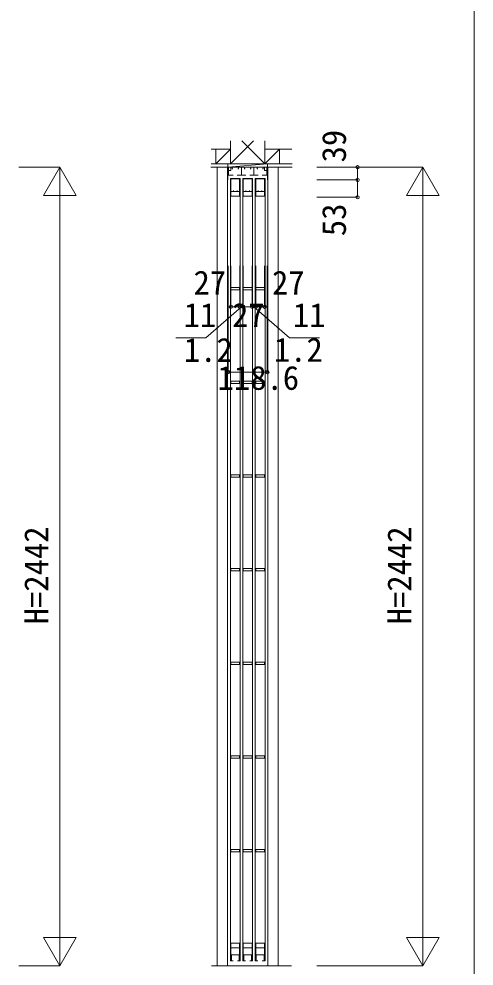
# Model space of a CAD drawing. Units: millimetres, scale not verified. Extents: x -21025 to 6475, y -14850 to 5150.
# Drawn here: x -8918 to -7525, y -6052 to -3156 of the extents above; entities that cross this region are included whole.
import ezdxf
from ezdxf.enums import TextEntityAlignment as Align

# ---------------------------------------------------------------- set-up
doc = ezdxf.new("R2010")
doc.units = ezdxf.units.MM
doc.header["$LTSCALE"] = 50
for name, color, linetype, lineweight in [('0-1_YKK_F1', 7, 'Continuous', 9), ('0-2_YKK_N1', 2, 'Continuous', 9), ('0-3_YKK_Z1', 7, 'Continuous', 9), ('0-6_YKK_C1', 4, 'Continuous', 9)]:
    doc.layers.add(name, color=color, linetype=linetype, lineweight=lineweight)
doc.styles.add('ＭＳ ゴシック', font='')
doc.styles.get('ＭＳ ゴシック').set_extended_font_data('MS Gothic')

msp = doc.modelspace()

# ---------------------------------------------------------------- linework, layer by layer
at = {"layer": '0-1_YKK_F1'}
msp.add_line((-7525, -14850), (-7525, 4650), dxfattribs=at)
at = {"layer": '0-2_YKK_N1'}
for p, q in [((-8917.72, -3609.5), (-8792.72, -3609.5)), ((-8792.72, -6051.5), (-8792.72, -3609.5)), ((-8006.5, -3609.5), (-7681.5, -3609.5)), ((-7881.5, -3648.5), (-7881.5, -3609.5)), ((-8006.5, -3648.5), (-7881.5, -3648.5)), ((-7881.5, -3648.5), (-7881.5, -3701.5)), ((-8842.72, -3696.1), (-8742.72, -3696.1)), ((-8006.5, -3701.5), (-7881.5, -3701.5)), ((-7731.5, -3696.1), (-7631.5, -3696.1)), ((-8278.19, -4236.05), (-8278.19, -3911.05)), ((-8276.99, -4236.05), (-8276.99, -3911.05)), ((-8269.19, -3911.05), (-8269.19, -4036.55)), ((-8242.19, -3911.05), (-8242.19, -4036.55)), ((-8231.19, -3911.05), (-8231.19, -4036.55)), ((-8204.19, -3911.05), (-8204.19, -4036.55)), ((-8193.19, -3911.05), (-8193.19, -4036.55)), ((-8166.19, -3911.05), (-8166.19, -4036.55)), ((-8158.39, -4236.05), (-8158.39, -3911.05)), ((-8157.19, -4236.05), (-8157.19, -3911.05)), ((-8236.69, -4036.05), (-8345.87, -4131.07)), ((-8269.19, -4036.05), (-8242.19, -4036.05)), ((-8242.19, -4036.05), (-8231.19, -4036.05)), ((-8231.19, -4036.05), (-8204.19, -4036.05)), ((-8204.19, -4036.05), (-8193.19, -4036.05)), ((-8198.69, -4036.05), (-8089.51, -4131.07)), ((-8193.19, -4036.05), (-8166.19, -4036.05)), ((-8345.87, -4131.07), (-8437.72, -4131.07)), ((-8089.51, -4131.07), (-7997.67, -4131.07)), ((-8276.99, -4236.05), (-8278.19, -4236.05)), ((-8276.99, -4236.05), (-8158.39, -4236.05)), ((-8158.39, -4236.05), (-8157.19, -4236.05)), ((-8742.72, -5964.9), (-8842.72, -5964.9)), ((-7631.5, -5964.9), (-7731.5, -5964.9)), ((-8917.72, -6051.5), (-8792.72, -6051.5))]:
    msp.add_line(p, q, dxfattribs=at)
for points in [[(-8842.72, -3696.1), (-8792.72, -3609.5), (-8742.72, -3696.1)], [(-8006.5, -6051.5), (-7681.5, -6051.5), (-7681.5, -3609.5)], [(-7731.5, -3696.1), (-7681.5, -3609.5), (-7631.5, -3696.1)], [(-8742.72, -5964.9), (-8792.72, -6051.5), (-8842.72, -5964.9)], [(-7631.5, -5964.9), (-7681.5, -6051.5), (-7731.5, -5964.9)]]:
    msp.add_lwpolyline(points, dxfattribs=at)
for centre in [(-7881.5, -3609.5), (-7881.5, -3648.5), (-7881.5, -3701.5), (-8269.19, -4036.05), (-8242.19, -4036.05), (-8231.19, -4036.05), (-8204.19, -4036.05), (-8193.19, -4036.05), (-8166.19, -4036.05), (-8278.19, -4236.05), (-8276.99, -4236.05), (-8158.39, -4236.05), (-8157.19, -4236.05)]:
    msp.add_circle(centre, 5, dxfattribs=at)
at = {"layer": '0-3_YKK_Z1'}
for p, q in [((-8200.19, -3529), (-8270.19, -3599)), ((-8270.19, -3529), (-8270.19, -3599)), ((-8235.19, -3529), (-8165.19, -3599)), ((-8165.19, -3599), (-8165.19, -3529)), ((-8315.19, -3554), (-8329.81, -3554)), ((-8315.19, -3599), (-8270.19, -3554)), ((-8315.19, -3554), (-8315.19, -3599)), ((-8270.19, -3554), (-8315.19, -3554)), ((-8270.19, -3599), (-8270.19, -3554)), ((-8165.19, -3599), (-8120.19, -3554)), ((-8165.19, -3554), (-8165.19, -3599)), ((-8120.19, -3554), (-8165.19, -3554)), ((-8120.19, -3554), (-8082.25, -3554)), ((-8120.19, -3599), (-8120.19, -3554)), ((-8315.19, -3599), (-8300.98, -3584.79)), ((-8165.19, -3599), (-8150.77, -3584.58)), ((-8330.68, -3609.5), (-8081.5, -3609.5)), ((-8329.81, -3599), (-8081.86, -3599)), ((-8315.19, -3599), (-8270.19, -3599)), ((-8310.69, -3609.5), (-8310.69, -6051.5)), ((-8279.19, -3609.5), (-8279.19, -6051.5)), ((-8278.19, -3609.5), (-8157.19, -3599)), ((-8278.19, -3609.5), (-8278.19, -3599)), ((-8270.19, -3599), (-8165.19, -3599)), ((-8165.19, -3599), (-8120.19, -3599)), ((-8157.19, -3609.5), (-8157.19, -3599)), ((-8156.19, -3609.5), (-8156.19, -6051.5)), ((-8124.69, -3609.5), (-8124.69, -6051.5)), ((-8328.32, -6051.5), (-8083.25, -6051.5))]:
    msp.add_line(p, q, dxfattribs=at)
at = {"layer": '0-6_YKK_C1'}
for p, q in [((-8278.19, -3609.5), (-8278.19, -3648.5)), ((-8157.19, -3609.5), (-8278.19, -3609.5)), ((-8276.69, -3620), (-8269.49, -3620)), ((-8276.69, -3633.3), (-8276.69, -3620)), ((-8276.19, -3610.8), (-8276.19, -3620)), ((-8269.49, -3620), (-8269.49, -3609.5)), ((-8265.09, -3614.8), (-8265.09, -3609.5)), ((-8263.09, -3614.8), (-8265.09, -3614.8)), ((-8248.29, -3614.8), (-8246.29, -3614.8)), ((-8246.29, -3614.8), (-8246.29, -3609.5)), ((-8236.69, -3633.3), (-8236.69, -3609.5)), ((-8227.09, -3614.8), (-8227.09, -3609.5)), ((-8225.09, -3614.8), (-8227.09, -3614.8)), ((-8210.29, -3614.8), (-8208.29, -3614.8)), ((-8208.29, -3614.8), (-8208.29, -3609.5)), ((-8198.69, -3633.3), (-8198.69, -3609.5)), ((-8189.09, -3614.8), (-8189.09, -3609.5)), ((-8187.09, -3614.8), (-8189.09, -3614.8)), ((-8172.29, -3614.8), (-8170.29, -3614.8)), ((-8170.29, -3614.8), (-8170.29, -3609.5)), ((-8165.89, -3609.5), (-8165.89, -3620)), ((-8165.89, -3620), (-8158.69, -3620)), ((-8159.19, -3610.8), (-8159.19, -3620)), ((-8158.69, -3620), (-8158.69, -3633.3)), ((-8157.19, -3648.5), (-8157.19, -3609.5)), ((-8261.89, -3633.3), (-8276.69, -3633.3)), ((-8270.69, -3649.5), (-8270.69, -3643.5)), ((-8270.69, -3643.5), (-8240.69, -3643.5)), ((-8270.69, -3643.5), (-8270.69, -6036.5)), ((-8269.09, -3645), (-8269.09, -3697.5)), ((-8242.29, -3645), (-8269.09, -3645)), ((-8249.49, -3633.3), (-8223.89, -3633.3)), ((-8242.29, -3697.5), (-8242.29, -3645)), ((-8240.69, -3643.5), (-8240.69, -3649.5)), ((-8240.69, -6036.5), (-8240.69, -3643.5)), ((-8232.69, -3649.5), (-8232.69, -3643.5)), ((-8232.69, -3643.5), (-8202.69, -3643.5)), ((-8232.69, -3643.5), (-8232.69, -6036.5)), ((-8231.09, -3645), (-8231.09, -3697.5)), ((-8204.29, -3645), (-8231.09, -3645)), ((-8211.49, -3633.3), (-8185.89, -3633.3)), ((-8204.29, -3697.5), (-8204.29, -3645)), ((-8202.69, -3643.5), (-8202.69, -3649.5)), ((-8202.69, -6036.5), (-8202.69, -3643.5)), ((-8194.69, -3649.5), (-8194.69, -3643.5)), ((-8194.69, -3643.5), (-8164.69, -3643.5)), ((-8194.69, -3643.5), (-8194.69, -6036.5)), ((-8193.09, -3645), (-8193.09, -3697.5)), ((-8166.29, -3645), (-8193.09, -3645)), ((-8158.69, -3633.3), (-8173.49, -3633.3)), ((-8166.29, -3697.5), (-8166.29, -3645)), ((-8164.69, -3643.5), (-8164.69, -3649.5)), ((-8164.69, -6036.5), (-8164.69, -3643.5)), ((-8269.09, -3683.8), (-8242.29, -3683.8)), ((-8269.09, -3697.5), (-8242.29, -3697.5)), ((-8261.29, -3680.2), (-8261.29, -3683.8)), ((-8250.09, -3680.2), (-8250.09, -3683.8)), ((-8231.09, -3683.8), (-8204.29, -3683.8)), ((-8231.09, -3697.5), (-8204.29, -3697.5)), ((-8223.29, -3680.2), (-8223.29, -3683.8)), ((-8212.09, -3680.2), (-8212.09, -3683.8)), ((-8193.09, -3683.8), (-8166.29, -3683.8)), ((-8193.09, -3697.5), (-8166.29, -3697.5)), ((-8185.29, -3680.2), (-8185.29, -3683.8)), ((-8174.09, -3680.2), (-8174.09, -3683.8)), ((-8269.09, -3983.99), (-8269.09, -3977.09)), ((-8269.09, -3977.09), (-8242.29, -3977.09)), ((-8242.29, -3983.99), (-8269.09, -3983.99)), ((-8242.29, -3977.09), (-8242.29, -3983.99)), ((-8231.09, -3983.99), (-8231.09, -3977.09)), ((-8231.09, -3977.09), (-8204.29, -3977.09)), ((-8204.29, -3983.99), (-8231.09, -3983.99)), ((-8204.29, -3977.09), (-8204.29, -3983.99)), ((-8193.09, -3983.99), (-8193.09, -3977.09)), ((-8193.09, -3977.09), (-8166.29, -3977.09)), ((-8166.29, -3983.99), (-8193.09, -3983.99)), ((-8166.29, -3977.09), (-8166.29, -3983.99)), ((-8269.09, -4270.47), (-8269.09, -4263.57)), ((-8269.09, -4263.57), (-8242.29, -4263.57)), ((-8242.29, -4270.47), (-8269.09, -4270.47)), ((-8242.29, -4263.57), (-8242.29, -4270.47)), ((-8231.09, -4270.47), (-8231.09, -4263.57)), ((-8231.09, -4263.57), (-8204.29, -4263.57)), ((-8204.29, -4270.47), (-8231.09, -4270.47)), ((-8204.29, -4263.57), (-8204.29, -4270.47)), ((-8193.09, -4270.47), (-8193.09, -4263.57)), ((-8193.09, -4263.57), (-8166.29, -4263.57)), ((-8166.29, -4270.47), (-8193.09, -4270.47)), ((-8166.29, -4263.57), (-8166.29, -4270.47)), ((-8269.09, -4556.96), (-8269.09, -4550.06)), ((-8269.09, -4550.06), (-8242.29, -4550.06)), ((-8242.29, -4556.96), (-8269.09, -4556.96)), ((-8242.29, -4550.06), (-8242.29, -4556.96)), ((-8231.09, -4556.96), (-8231.09, -4550.06)), ((-8231.09, -4550.06), (-8204.29, -4550.06)), ((-8204.29, -4556.96), (-8231.09, -4556.96)), ((-8204.29, -4550.06), (-8204.29, -4556.96)), ((-8193.09, -4556.96), (-8193.09, -4550.06)), ((-8193.09, -4550.06), (-8166.29, -4550.06)), ((-8166.29, -4556.96), (-8193.09, -4556.96)), ((-8166.29, -4550.06), (-8166.29, -4556.96)), ((-8269.09, -4843.45), (-8269.09, -4836.55)), ((-8269.09, -4836.55), (-8242.29, -4836.55)), ((-8242.29, -4836.55), (-8242.29, -4843.45)), ((-8231.09, -4843.45), (-8231.09, -4836.55)), ((-8231.09, -4836.55), (-8204.29, -4836.55)), ((-8204.29, -4836.55), (-8204.29, -4843.45)), ((-8193.09, -4843.45), (-8193.09, -4836.55)), ((-8193.09, -4836.55), (-8166.29, -4836.55)), ((-8166.29, -4836.55), (-8166.29, -4843.45)), ((-8242.29, -4843.45), (-8269.09, -4843.45)), ((-8204.29, -4843.45), (-8231.09, -4843.45)), ((-8166.29, -4843.45), (-8193.09, -4843.45)), ((-8269.09, -5129.94), (-8269.09, -5123.04)), ((-8269.09, -5123.04), (-8242.29, -5123.04)), ((-8242.29, -5123.04), (-8242.29, -5129.94)), ((-8231.09, -5129.94), (-8231.09, -5123.04)), ((-8231.09, -5123.04), (-8204.29, -5123.04)), ((-8204.29, -5123.04), (-8204.29, -5129.94)), ((-8193.09, -5129.94), (-8193.09, -5123.04)), ((-8193.09, -5123.04), (-8166.29, -5123.04)), ((-8166.29, -5123.04), (-8166.29, -5129.94)), ((-8242.29, -5129.94), (-8269.09, -5129.94)), ((-8204.29, -5129.94), (-8231.09, -5129.94)), ((-8166.29, -5129.94), (-8193.09, -5129.94)), ((-8269.09, -5416.42), (-8269.09, -5409.52)), ((-8269.09, -5409.52), (-8242.29, -5409.52)), ((-8242.29, -5416.42), (-8269.09, -5416.42)), ((-8242.29, -5409.52), (-8242.29, -5416.42)), ((-8231.09, -5416.42), (-8231.09, -5409.52)), ((-8231.09, -5409.52), (-8204.29, -5409.52)), ((-8204.29, -5416.42), (-8231.09, -5416.42)), ((-8204.29, -5409.52), (-8204.29, -5416.42)), ((-8193.09, -5416.42), (-8193.09, -5409.52)), ((-8193.09, -5409.52), (-8166.29, -5409.52)), ((-8166.29, -5416.42), (-8193.09, -5416.42)), ((-8166.29, -5409.52), (-8166.29, -5416.42)), ((-8269.09, -5702.91), (-8269.09, -5696.01)), ((-8269.09, -5696.01), (-8242.29, -5696.01)), ((-8242.29, -5702.91), (-8269.09, -5702.91)), ((-8242.29, -5696.01), (-8242.29, -5702.91)), ((-8231.09, -5702.91), (-8231.09, -5696.01)), ((-8231.09, -5696.01), (-8204.29, -5696.01)), ((-8204.29, -5702.91), (-8231.09, -5702.91)), ((-8204.29, -5696.01), (-8204.29, -5702.91)), ((-8193.09, -5702.91), (-8193.09, -5696.01)), ((-8193.09, -5696.01), (-8166.29, -5696.01)), ((-8166.29, -5702.91), (-8193.09, -5702.91)), ((-8166.29, -5696.01), (-8166.29, -5702.91)), ((-8242.29, -5982.5), (-8269.09, -5982.5)), ((-8269.09, -5982.5), (-8269.09, -6035)), ((-8242.29, -5982.5), (-8242.29, -6035)), ((-8204.29, -5982.5), (-8231.09, -5982.5)), ((-8231.09, -5982.5), (-8231.09, -6035)), ((-8204.29, -5982.5), (-8204.29, -6035)), ((-8166.29, -5982.5), (-8193.09, -5982.5)), ((-8193.09, -5982.5), (-8193.09, -6035)), ((-8166.29, -5982.5), (-8166.29, -6035)), ((-8269.09, -5996.9), (-8242.29, -5996.9)), ((-8269.09, -6018.5), (-8242.29, -6018.5)), ((-8267.69, -6036.5), (-8267.69, -6018.5)), ((-8243.69, -6036.5), (-8243.69, -6018.5)), ((-8231.09, -5996.9), (-8204.29, -5996.9)), ((-8231.09, -6018.5), (-8204.29, -6018.5)), ((-8229.69, -6036.5), (-8229.69, -6018.5)), ((-8205.69, -6036.5), (-8205.69, -6018.5)), ((-8193.09, -5996.9), (-8166.29, -5996.9)), ((-8193.09, -6018.5), (-8166.29, -6018.5)), ((-8191.69, -6036.5), (-8191.69, -6018.5)), ((-8167.69, -6036.5), (-8167.69, -6018.5)), ((-8249.19, -6036.5), (-8240.69, -6036.5)), ((-8240.69, -6036.5), (-8240.69, -6030.5)), ((-8211.19, -6036.5), (-8202.69, -6036.5)), ((-8202.69, -6036.5), (-8202.69, -6030.5)), ((-8173.19, -6036.5), (-8164.69, -6036.5)), ((-8164.69, -6036.5), (-8164.69, -6030.5))]:
    msp.add_line(p, q, dxfattribs=at)
for points in [[(-8270.69, -6030.5), (-8270.69, -6036.5), (-8262.19, -6036.5)], [(-8232.69, -6030.5), (-8232.69, -6036.5), (-8224.19, -6036.5)], [(-8194.69, -6030.5), (-8194.69, -6036.5), (-8186.19, -6036.5)]]:
    msp.add_lwpolyline(points, dxfattribs=at)

# ---------------------------------------------------------------- texts
at = {"layer": '0-2_YKK_N1', "color": 4, "style": 'ＭＳ ゴシック'}
for s, p in [('39', (-7895.01, -3594.78)), ('53', (-7895.01, -3820.26)), ('H=2442', (-8806.23, -5007.38)), ('H=2442', (-7695.01, -5007.38))]:
    msp.add_text(s, height=73.31, rotation=90, dxfattribs=at).set_placement(p, align=Align.BOTTOM_LEFT)
for s, p in [('27', (-8383.43, -4021.08)), ('27', (-8143.22, -4021.08)), ('27', (-8265.5, -4120.09)), ('11', (-8413.5, -4120.09)), ('11', (-8079.14, -4120.09)), ('1.2', (-8413.13, -4226.68)), ('1.2', (-8137.6, -4226.28)), ('118.6', (-8309.67, -4312.28))]:
    msp.add_text(s, height=73.31, dxfattribs=at).set_placement(p, align=Align.BOTTOM_LEFT)

doc.saveas('drawing.dxf')
